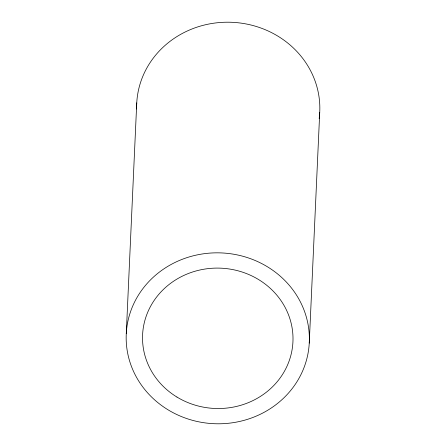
<?xml version="1.0" encoding="UTF-8"?>
<svg xmlns="http://www.w3.org/2000/svg" width="446" height="446" viewBox="0 0 446 446"><rect width="100%" height="100%" fill="white"/><g stroke="black" fill="none" stroke-linecap="round" stroke-linejoin="round"><path stroke-width="0.67" d="M126.279 333.519L136.749 102.892M309.251 343.108A91.614 85.47 2.6 0 0 175.969 262.003A91.614 85.47 2.6 0 0 168.07 409.829A91.614 85.47 2.6 0 0 309.251 343.108L319.721 112.481M136.66 109.014A91.614 85.47 2.6 0 1 232.779 22.339A91.614 85.47 2.6 0 1 319.169 118.547M176.945 397.057A75.251 70.206 2.6 0 0 292.916 342.249A75.251 70.206 2.6 0 0 183.434 275.628A75.251 70.206 2.6 0 0 176.945 397.057"/></g></svg>
